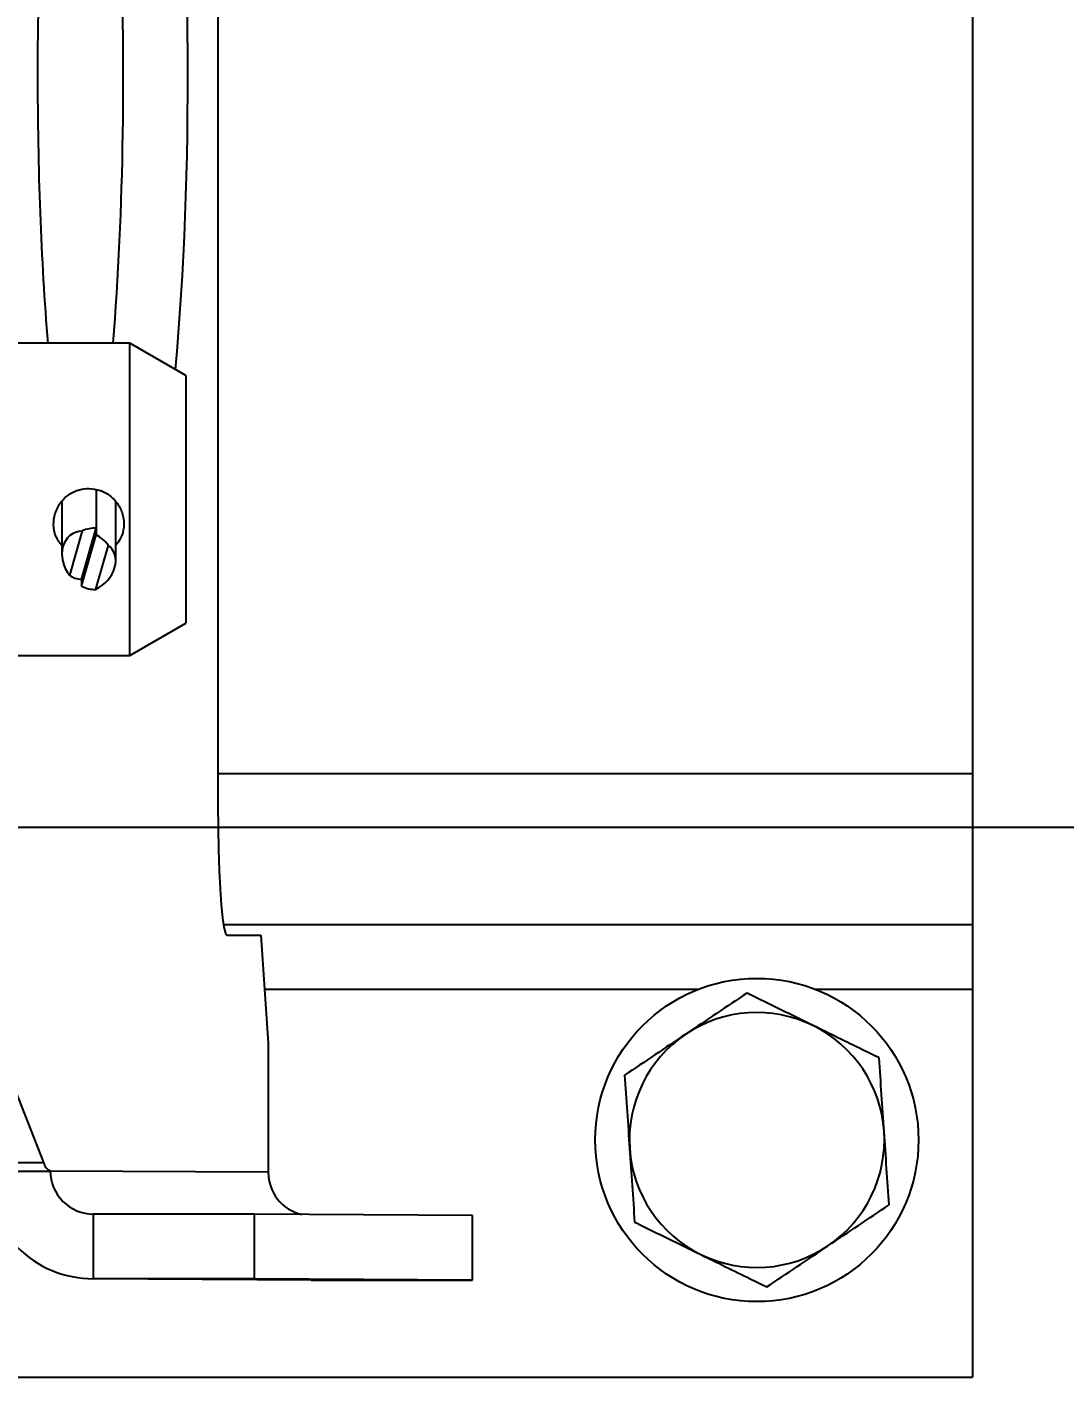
# Model space of a CAD drawing. Header units: millimetres. Extents: x -939 to 77961, y -54291 to 1503.
# Drawn here: x 13034.3 to 13130.6, y -10265.3 to -10140 of the extents above; entities that cross this region are included whole.
import ezdxf

# ---------------------------------------------------------------- set-up
doc = ezdxf.new("R2010")
doc.units = ezdxf.units.MM
doc.layers.add('01-Dimension', color=4, linetype='Continuous')
doc.styles.add('GreenexSolar', font='gbeitc.shx', dxfattribs={"width": 0.8, "height": 563.571429})
doc.dimstyles.new('GreenexSolar', dxfattribs={"dimtxt": 3, "dimasz": 1, "dimexe": 0.18, "dimexo": 0.0625, "dimgap": 0.09, "dimtad": 1, "dimtih": 1, "dimtoh": 1, "dimdec": 0, "dimzin": 0, "dimdsep": 46, "dimtxsty": 'GreenexSolar', "dimblk": 'ARCHTICK', "dimcen": 0.09, "dimclrd": 4, "dimclre": 4, "dimclrt": 3, "dimadec": 0, "dimazin": 0, "dimtfac": 1, "dimtdec": 4, "dimtofl": 0, "dimtmove": 0, "dimatfit": 3, "dimfxl": 1, "dimtolj": 1, "dimtzin": 0, "dimarcsym": 0})

# ---------------------------------------------------------------- blocks, each defined once
blk = doc.blocks.new('*U104')
at = {"color": 7, "linetype": 'Continuous', "lineweight": 25}
for p, q in [((106.99, 68.03), (106.99, -67.97)), ((177, 65), (177, -65)), ((98.8, -25.04), (85, -25.04)), ((104, -28.04), (98.8, -25.04)), ((98.8, -25.22), (98.8, -25.04)), ((98.8, -54.04), (98.8, -25.22)), ((104, -28.04), (104, -51.04)), ((95.68, -38.65), (95.68, -42.85)), ((95.68, -38.65), (95.68, -42.22)), ((92.5, -39.76), (92.5, -44.62)), ((97.5, -45.24), (97.5, -39.78)), ((94.39, -42.48), (93.21, -46.6)), ((94.32, -46.97), (95.68, -42.22)), ((94.32, -47.6), (95.68, -42.85)), ((96.79, -43.78), (95.61, -47.89)), ((94.32, -46.96), (94.32, -47.6)), ((98.8, -54.04), (104, -51.04)), ((85, -54.04), (98.8, -54.04)), ((177, -65), (177, -79)), ((90.82, -101.1), (80.52, -74.82)), ((107.49, -79), (177, -79)), ((107.82, -79.98), (110.96, -80)), ((110.96, -80), (111.66, -90)), ((177, -79), (177, -85)), ((177, -85), (177, -121)), ((111.66, -90), (111.66, -102)), ((84.83, -101.1), (90.82, -101.1)), ((85.44, -101.88), (91.43, -101.88)), ((111.66, -102), (91.43, -101.88)), ((110.38, -105.88), (95.42, -105.88)), ((95.42, -105.88), (95.42, -111.88)), ((110.38, -111.88), (110.38, -105.88)), ((130.61, -106), (110.38, -105.88)), ((130.61, -112), (130.61, -106)), ((110.38, -111.88), (95.42, -111.88)), ((115.65, -112), (95.42, -111.88)), ((130.61, -112), (110.38, -111.88)), ((115.65, -112), (130.61, -112)), ((61.65, -121), (177, -121))]:
    blk.add_line(p, q, dxfattribs=at)
at = {"color": 8, "linetype": 'Continuous', "lineweight": 25}
for p, q in [((106.99, -65), (177, -65)), ((111.31, -85), (151.61, -85)), ((162.39, -85), (177, -85))]:
    blk.add_line(p, q, dxfattribs=at)
at = {"color": 7, "linetype": 'Continuous', "lineweight": 25, "flags": 128}
blk.add_lwpolyline([(106.99, -67.97), (107, -70.06), (107.04, -72.08), (107.1, -73.98), (107.18, -75.69), (107.28, -77.17), (107.4, -78.37), (107.54, -79.25), (107.68, -79.8), (107.82, -79.98)], dxfattribs=at)
at = {"color": 7, "linetype": 'Continuous', "lineweight": 25}
blk.add_circle((157, -99), 15, dxfattribs=at)
for centre, radius, start, end in [((157, -99), 11.83, 63.875, 123.875), ((157, -99), 11.83, 3.875, 63.875), ((157, -99), 11.83, 123.875, 183.875), ((157, -99), 11.83, 303.875, 3.875), ((157, -99), 11.83, 183.875, 243.875), ((91.82, -100.94), 1.01, 189.1042, 247.3709), ((95.43, -101.89), 9.99, 179.9299, 269.9321), ((95.42, -101.88), 3.99, 179.9299, 269.9321), ((115.66, -102.01), 4, 179.9568, 257.0483), ((157, -99), 11.83, 243.875, 303.875)]:
    blk.add_arc(centre, radius, start, end, dxfattribs=at)
for centre, major_axis, ratio, start_param, end_param in [((97.22, 0), (-0.01, 50), 0.139513, 4.130143, 7.853085), ((91.23, 0), (-0.01, 50), 0.139513, 4.187777, 5.839764), ((97.22, 0), (-0.01, 50), 0.139513, 1.5699, 2.095378), ((95, -45.15), (-1.66, 2.31), 0.807695, 5.804743, 7.898214), ((95, -44.59), (2.11, 1.7), 0.789618, 0.729756, 1.253017), ((95, -45.78), (2.11, 1.69), 0.791402, 4.394314, 6.487785), ((95, -45.22), (-1.66, 2.32), 0.806084, 4.756402, 5.279663), ((95, -44.59), (2.11, 1.7), 0.789618, 3.346488, 3.869749), ((95, -45.22), (-1.66, 2.32), 0.806084, 2.13967, 2.662931)]:
    blk.add_ellipse(centre, major_axis=major_axis, ratio=ratio, start_param=start_param, end_param=end_param, dxfattribs=at)
for points, knots in [([(92.5, -43.84), (92.3, -43.56), (91.88, -42.98), (91.68, -41.91), (91.83, -40.83), (92.32, -39.85), (93.11, -39.07), (94.05, -38.61), (94.71, -38.55), (95, -38.53)], [0, 0, 0, 0, 0.144612, 0.293681, 0.439488, 0.584804, 0.733035, 0.883312, 1, 1, 1, 1]), ([(95, -38.53), (95.36, -38.57), (96.08, -38.64), (97.05, -39.2), (97.79, -40.02), (98.23, -41.05), (98.3, -42.14), (98.05, -43.11), (97.67, -43.59), (97.5, -43.8)], [0, 0, 0, 0, 0.14703, 0.293969, 0.443264, 0.594187, 0.742598, 0.888365, 1, 1, 1, 1]), ([(156.08, -85.37), (155.14, -85.99), (153.26, -87.25), (151.36, -88.53), (150.4, -89.17)], [0, 0, 0, 0, 0.498113, 1, 1, 1, 1]), ([(162.21, -88.37), (161.21, -87.89), (159.21, -86.9), (157.17, -85.9), (156.13, -85.39), (156.08, -85.37)], [0, 0, 0, 0, 0.484448, 0.973031, 1, 1, 1, 1]), ([(168.35, -91.38), (167.83, -91.13), (165.81, -90.14), (163.75, -89.13), (162.21, -88.37)], [0, 0, 0, 0, 0.253067, 1, 1, 1, 1]), ([(150.4, -89.17), (149.46, -89.81), (147.55, -91.09), (145.67, -92.35), (144.73, -92.98)], [0, 0, 0, 0, 0.497781, 1, 1, 1, 1]), ([(168.81, -98.2), (168.73, -97.06), (168.58, -94.77), (168.42, -92.52), (168.35, -91.38)], [0, 0, 0, 0, 0.497781, 1, 1, 1, 1]), ([(144.73, -92.98), (144.81, -94.11), (144.96, -96.36), (145.11, -98.65), (145.19, -99.8)], [0, 0, 0, 0, 0.498113, 1, 1, 1, 1]), ([(169.27, -105.02), (169.19, -103.89), (169.04, -101.64), (168.89, -99.35), (168.81, -98.2)], [0, 0, 0, 0, 0.498113, 1, 1, 1, 1]), ([(145.19, -99.8), (145.27, -100.94), (145.42, -103.23), (145.58, -105.48), (145.65, -106.62)], [0, 0, 0, 0, 0.497781, 1, 1, 1, 1]), ([(163.6, -108.83), (164.54, -108.19), (166.45, -106.91), (168.33, -105.65), (169.27, -105.02)], [0, 0, 0, 0, 0.497781, 1, 1, 1, 1]), ([(145.65, -106.62), (145.71, -106.64), (146.74, -107.15), (148.78, -108.15), (150.78, -109.13), (151.79, -109.63)], [0, 0, 0, 0, 0.026969, 0.511714, 1, 1, 1, 1]), ([(157.92, -112.63), (158.86, -112.01), (160.74, -110.75), (162.64, -109.47), (163.6, -108.83)], [0, 0, 0, 0, 0.498113, 1, 1, 1, 1]), ([(151.79, -109.63), (153.33, -110.38), (155.38, -111.39), (157.41, -112.38), (157.92, -112.63)], [0, 0, 0, 0, 0.7469333, 1, 1, 1, 1])]:
    blk.add_open_spline(points, degree=3, knots=knots, dxfattribs=at)
blk = doc.blocks.new('_ArchTick')
at = {"color": 0, "linetype": 'ByBlock', "const_width": 0.15}
blk.add_lwpolyline([(-0.5, -0.5), (0.5, 0.5)], dxfattribs=at)
blk = doc.blocks.new('*D174')
at = {"layer": '01-Dimension', "color": 4, "lineweight": -2, "transparency": 16777216}
for p, q in [((11191, -10132.54), (11191, -8231.9)), ((21191, -10132.54), (21191, -8231.9)), ((11191, -8265.71), (21191, -8265.71))]:
    blk.add_line(p, q, dxfattribs=at)
at = {"layer": 'Defpoints', "color": 0, "transparency": 16777216}
for p in [(21191, -8265.71), (11191, -10144.29), (21191, -10144.29)]:
    blk.add_point(p, dxfattribs=at)
at = {"layer": '01-Dimension', "color": 4, "lineweight": -2, "transparency": 16777216, "xscale": 187.8571428571429, "yscale": 187.8571428571429, "zscale": 187.8571428571429, "rotation": 180}
blk.add_blockref('_ArchTick', (11191, -8265.71), dxfattribs=at)
at = {"layer": '01-Dimension', "color": 4, "lineweight": -2, "transparency": 16777216, "xscale": 187.8571428571429, "yscale": 187.8571428571429, "zscale": 187.8571428571429}
blk.add_blockref('_ArchTick', (21191, -8265.71), dxfattribs=at)
at = {"layer": '01-Dimension', "color": 3, "transparency": 16777216, "insert": (16191, -7967.02), "char_height": 563.571, "attachment_point": 5, "style": 'GreenexSolar'}
blk.add_mtext('\\A1;10000', dxfattribs=at)
blk = doc.blocks.new('*D179')
at = {"layer": '01-Dimension', "color": 4, "lineweight": -2, "transparency": 16777216}
for p, q in [((3945, -10132.54), (3945, -6353.33)), ((63825, -10132.54), (63825, -6353.33)), ((3945, -6387.14), (63825, -6387.14))]:
    blk.add_line(p, q, dxfattribs=at)
at = {"layer": 'Defpoints', "color": 0, "transparency": 16777216}
for p in [(63825, -6387.14), (3945, -10144.29), (63825, -10144.29)]:
    blk.add_point(p, dxfattribs=at)
at = {"layer": '01-Dimension', "color": 4, "lineweight": -2, "transparency": 16777216, "xscale": 187.8571428571429, "yscale": 187.8571428571429, "zscale": 187.8571428571429, "rotation": 180}
blk.add_blockref('_ArchTick', (3945, -6387.14), dxfattribs=at)
at = {"layer": '01-Dimension', "color": 4, "lineweight": -2, "transparency": 16777216, "xscale": 187.8571428571429, "yscale": 187.8571428571429, "zscale": 187.8571428571429}
blk.add_blockref('_ArchTick', (63825, -6387.14), dxfattribs=at)
at = {"layer": '01-Dimension', "color": 3, "transparency": 16777216, "insert": (33885, -6088.45), "char_height": 563.571, "attachment_point": 5, "style": 'GreenexSolar'}
blk.add_mtext('\\A1;59880', dxfattribs=at)

msp = doc.modelspace()

# ---------------------------------------------------------------- linework, layer by layer
msp.add_lwpolyline([(11191, -10214.29), (11191, -10074.29), (21191, -10074.29), (21191, -10214.29)], close=True)

# ---------------------------------------------------------------- block references
msp.add_blockref('*U104', (12945, -10144.29))

# ---------------------------------------------------------------- dimensions: what is measured, and where the dimension line sits
at = {"layer": '01-Dimension'}
for base, p1, p2, picture, middle in [((63825, -6387.14), (3945, -10144.29), (63825, -10144.29), '*D179', (33885, -6088.45)), ((21191, -8265.71), (11191, -10144.29), (21191, -10144.29), '*D174', (16191, -7967.02))]:
    dim = msp.add_linear_dim(base=base, p1=p1, p2=p2, dimstyle='GreenexSolar', override={"dimscale": 187.857143}, dxfattribs=at)
    dim.commit()
    dim.dimension.update_dxf_attribs({"geometry": picture, "text_midpoint": middle})

doc.saveas('drawing.dxf')
